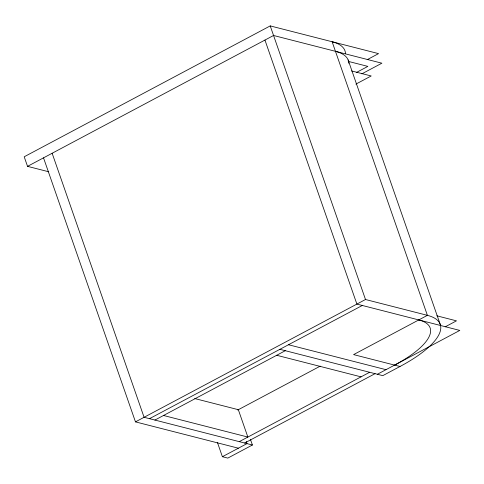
<?xml version="1.0" encoding="UTF-8"?>
<svg xmlns="http://www.w3.org/2000/svg" width="484" height="484" viewBox="0 0 484 484"><rect width="100%" height="100%" fill="white"/><g stroke="black" fill="none" stroke-linecap="round" stroke-linejoin="round"><path stroke-width="0.73" d="M367.217 59.653L378.548 53.621L270.223 25.906L24.2 156.774L27.534 166.351L48.763 171.784M27.534 166.351L273.557 35.483L381.882 63.198L361.881 73.84M356.551 72.406L367.858 66.393L348.214 61.365M355.897 84.107L371.192 75.97L351.547 70.942M43.524 157.844L135.472 421.873L365.499 299.505L427.402 315.344A91.76 29.421 -19.2 0 1 400.02 366.485L382.802 375.651L279.891 349.315M149.495 418.678L362.304 305.477M154.916 420.064L285.306 350.7M237.711 410.033L320.202 366.152M445.159 326.857L456.466 320.844L436.822 315.816M239.253 441.644L369.643 372.281M244.668 443.029L375.064 373.666M217.419 442.436L222.386 456.708L246.991 443.622L246.247 441.481M377.381 374.265L459.8 330.421L356.889 304.085L264.948 40.063M250.422 439.303L252.406 445.008L227.807 458.094L222.386 456.708M400.02 366.485L353.592 354.609L427.402 315.344L332.121 41.745A91.76 29.421 -19.2 0 1 345.503 53.736M288.5 344.735L385.996 369.679M276.697 355.28L361.034 376.861M194.713 398.538L238.334 409.7L247.862 437.064L163.525 415.478M252.406 445.008L144.081 417.287L52.139 153.265M135.472 421.873L238.382 448.202M348.117 59.901L440.434 325.018M270.223 25.906L365.499 299.505M418.793 319.93A81.052 25.985 -19.2 0 1 394.605 365.099M348.734 62.133A91.76 29.421 -19.2 0 1 348.837 63.313M335.46 51.322A91.76 29.421 -19.2 0 1 348.492 60.99"/></g></svg>
